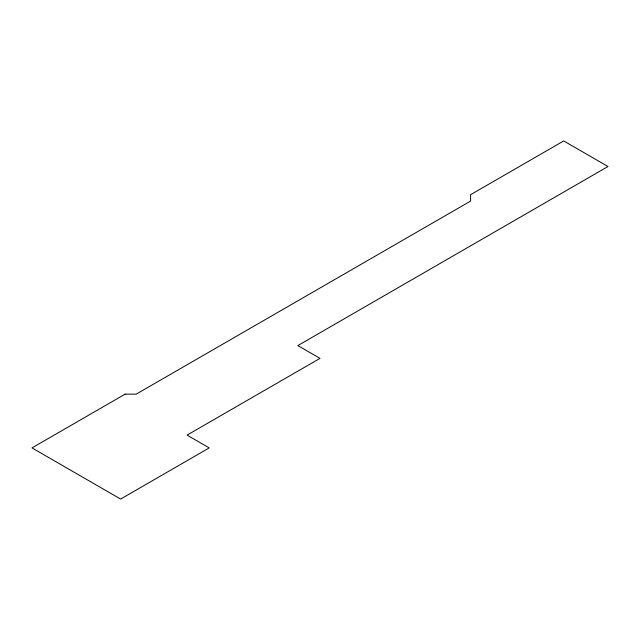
<?xml version="1.0" encoding="UTF-8"?>
<svg xmlns="http://www.w3.org/2000/svg" width="640" height="640" viewBox="0 0 640 640"><rect width="100%" height="100%" fill="white"/><g stroke="black" fill="none" stroke-linecap="round" stroke-linejoin="round"><path stroke-width="0.96" d="M125.128 394.136L32 447.904L120.616 499.064L209.232 447.904L187.08 435.112L320 358.368L297.848 345.584L608 166.512L563.696 140.936L470.568 194.704L470.568 201.096L136.2 394.136L125.128 394.136"/></g></svg>
